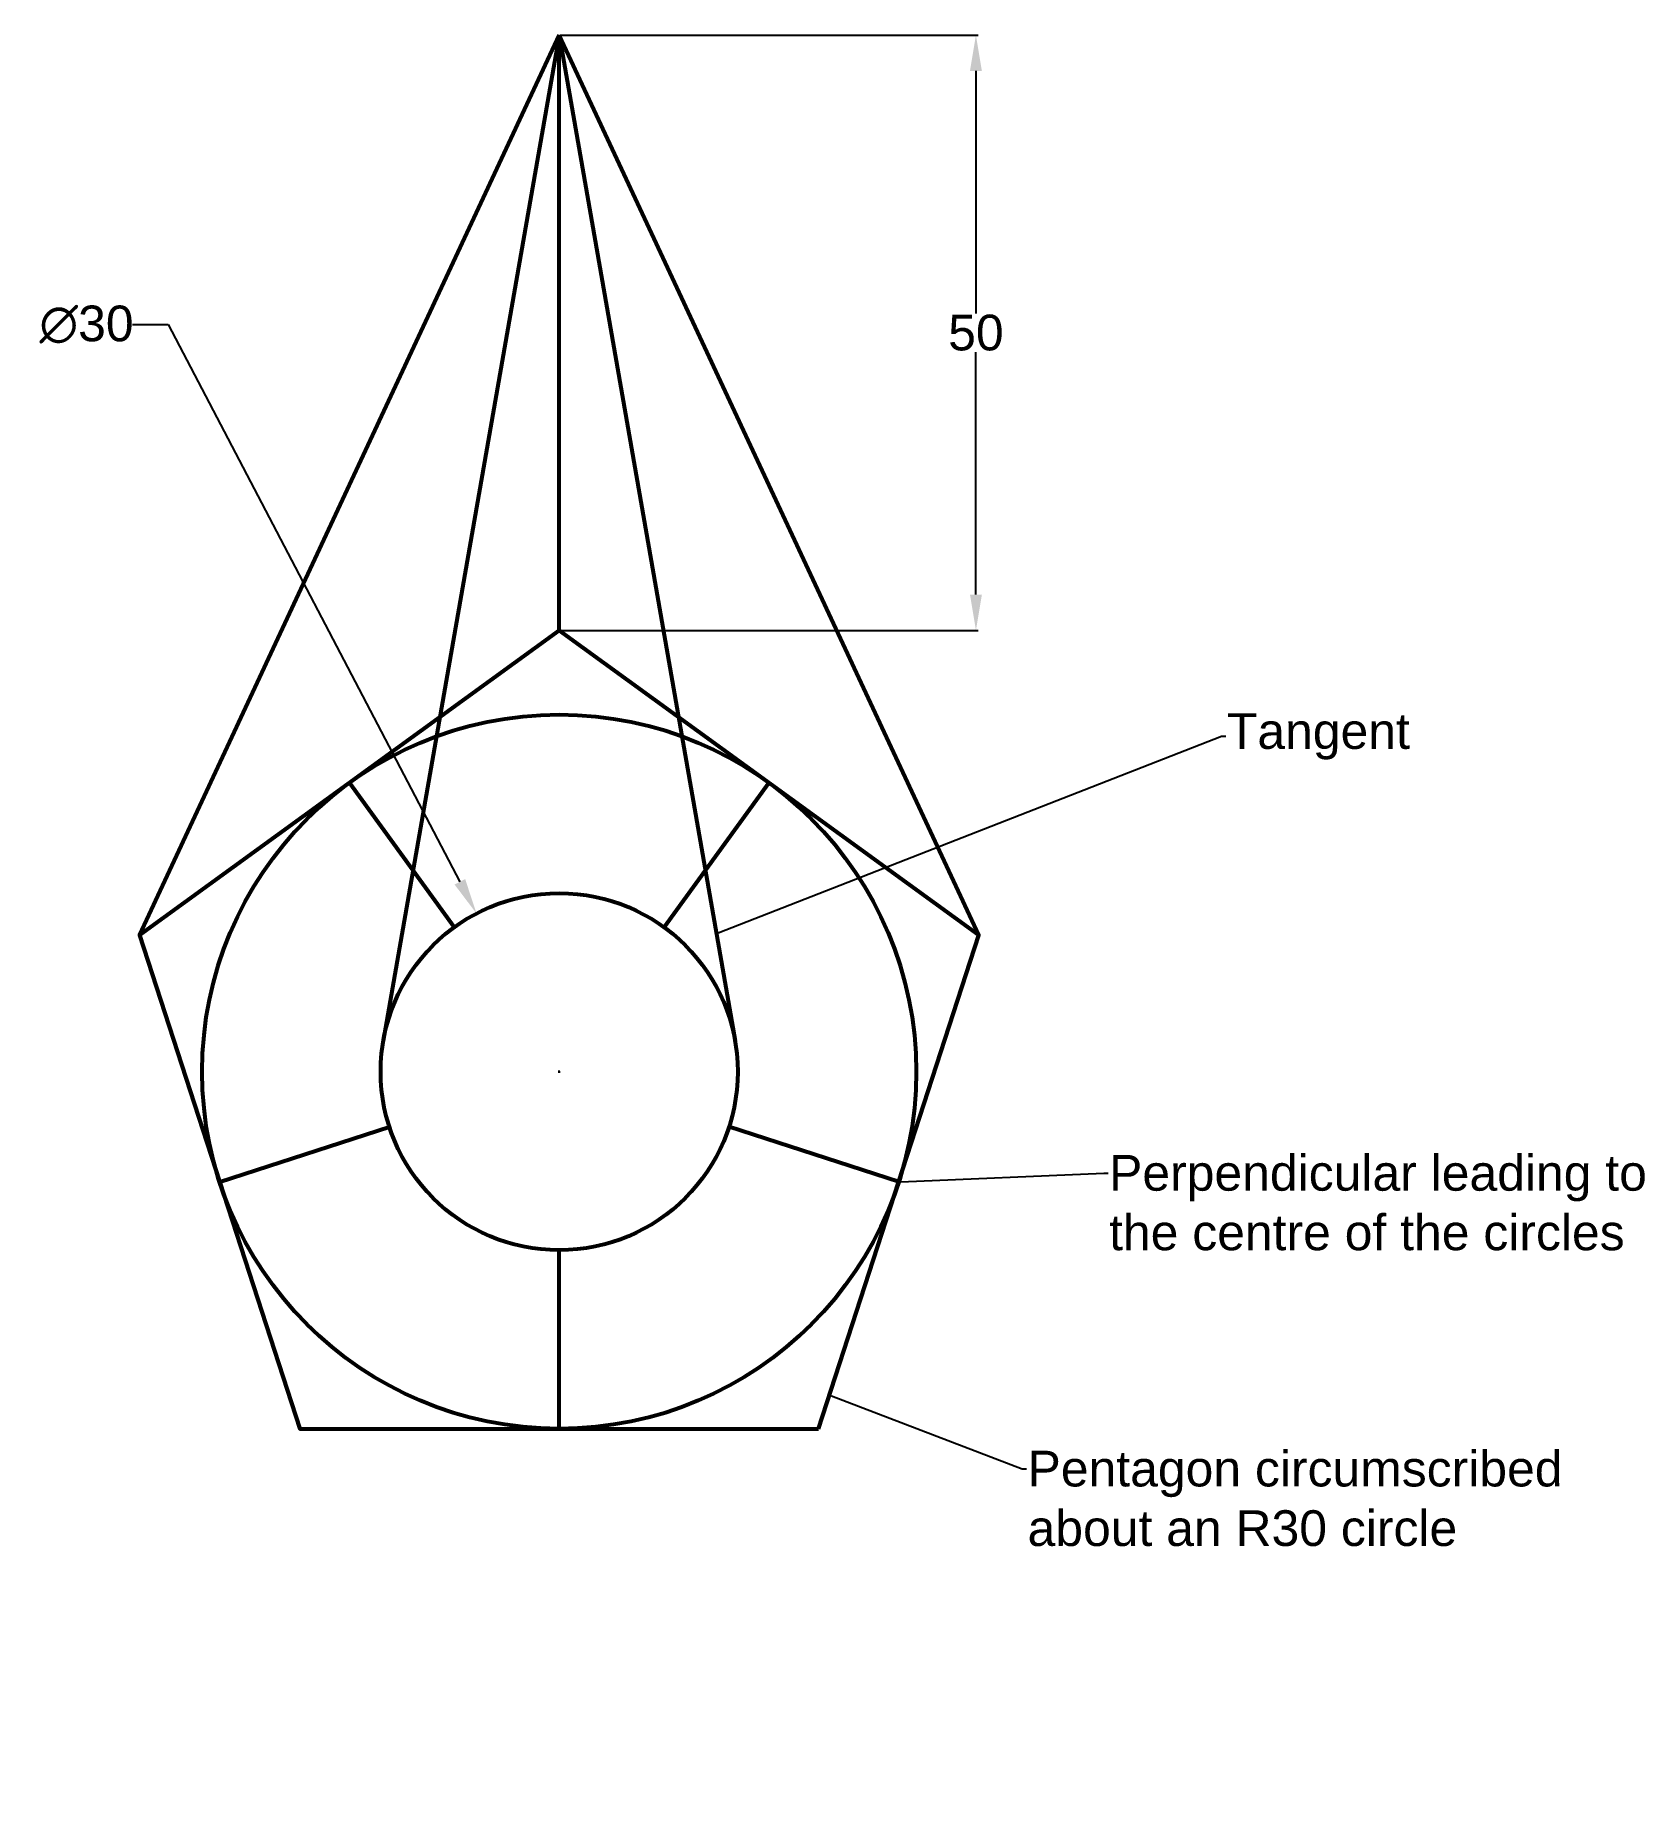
# Model space of a CAD drawing. Header units: inches. Extents: x 122 to 257, y 97 to 245.
import ezdxf
from ezdxf import colors
from ezdxf.entities.mleader import LeaderData, LeaderLine
from ezdxf.math import Vec2, Vec3

# ---------------------------------------------------------------- set-up
doc = ezdxf.new("R2010")
doc.units = ezdxf.units.IN
doc.header["$MEASUREMENT"] = 0
doc.styles.get("Standard").update_dxf_attribs({"font": 'arial.ttf'})
doc.dimstyles.get("Standard").update_dxf_attribs({"dimtxt": 3, "dimasz": 3, "dimexe": 0.18, "dimexo": 0.0625, "dimgap": 0.09, "dimtad": 0, "dimtih": 1, "dimtoh": 1, "dimdec": 0, "dimzin": 0, "dimdsep": 46, "dimtxsty": 'Standard', "dimcen": 0.09, "dimadec": 0, "dimazin": 0, "dimtfac": 1, "dimtdec": 0, "dimtofl": 0, "dimtmove": 0, "dimatfit": 3, "dimfxl": 1, "dimtolj": 1, "dimtzin": 0, "dimarcsym": 0})

# ---------------------------------------------------------------- blocks, each defined once
blk = doc.blocks.new('*D0')
at = {"color": 0, "lineweight": -2, "transparency": 16777216}
for p, q in [((165.78, 244.88), (200.92, 244.88)), ((200.74, 241.88), (200.74, 221.51)), ((200.74, 197.88), (200.74, 218.26)), ((165.78, 194.88), (200.92, 194.88))]:
    blk.add_line(p, q, dxfattribs=at)
at = {"color": 0, "transparency": 16777216}
for points in [[(200.24, 241.88), (201.24, 241.88), (200.74, 244.88)], [(200.24, 197.88), (201.24, 197.88), (200.74, 194.88)]]:
    blk.add_solid(points, dxfattribs=at)
at = {"layer": 'Defpoints', "color": 0, "transparency": 16777216}
for p in [(165.72, 244.88), (165.72, 194.88), (200.74, 194.88)]:
    blk.add_point(p, dxfattribs=at)
at = {"color": 0, "lineweight": 53, "transparency": 16777216, "insert": (200.74, 219.88), "char_height": 3, "attachment_point": 5}
blk.add_mtext('\\A1;50', dxfattribs=at)
blk = doc.blocks.new('*D1')
at = {"color": 0, "lineweight": -2, "transparency": 16777216}
for p, q in [((129.87, 220.57), (132.87, 220.57)), ((132.87, 220.57), (157.37, 173.75)), ((165.63, 157.8), (165.81, 157.8)), ((165.72, 157.71), (165.72, 157.89))]:
    blk.add_line(p, q, dxfattribs=at)
at = {"color": 0, "transparency": 16777216}
blk.add_solid([(157.82, 173.98), (156.93, 173.52), (158.77, 171.09)], dxfattribs=at)
at = {"layer": 'Defpoints', "color": 0, "transparency": 16777216}
for p in [(158.77, 171.09), (172.68, 144.51)]:
    blk.add_point(p, dxfattribs=at)
at = {"color": 0, "lineweight": 53, "transparency": 16777216, "insert": (126, 220.57), "char_height": 3, "attachment_point": 5}
blk.add_mtext('\\A1;∅30', dxfattribs=at)

msp = doc.modelspace()

# ---------------------------------------------------------------- linework, layer by layer
at = {"lineweight": 53}
for p, q in [((165.72, 244.88), (130.45, 169.26)), ((165.72, 244.88), (150.94, 160.39)), ((165.72, 194.88), (165.72, 244.88)), ((165.72, 244.88), (200.99, 169.26)), ((165.72, 244.88), (180.5, 160.39)), ((148.09, 182.07), (156.9, 169.94)), ((183.35, 182.07), (174.54, 169.94)), ((165.72, 157.8), (165.72, 157.8)), ((137.19, 148.53), (151.45, 153.17)), ((194.25, 148.53), (179.99, 153.17)), ((165.72, 127.8), (165.72, 142.8))]:
    msp.add_line(p, q, dxfattribs=at)
msp.add_lwpolyline([(187.52, 127.8), (200.99, 169.26), (165.72, 194.88), (130.45, 169.26), (143.92, 127.8)], close=True, dxfattribs=at)
for radius in [30, 15]:
    msp.add_circle((165.72, 157.8), radius, dxfattribs=at)

# ---------------------------------------------------------------- dimensions: what is measured, and where the dimension line sits
dim = msp.add_linear_dim(base=(200.74, 194.88), p1=(165.72, 244.88), p2=(165.72, 194.88), angle=90, dimstyle='Standard', dxfattribs=at)
dim.commit()
dim.dimension.update_dxf_attribs({"geometry": '*D0', "text_midpoint": (200.74, 219.88)})
dim = msp.add_diameter_dim_2p(p1=(172.68, 144.51), p2=(158.77, 171.09), dimstyle='Standard', dxfattribs=at)
dim.commit()
dim.dimension.update_dxf_attribs({"geometry": '*D1', "text_midpoint": (126, 220.57), "dimtype": 163})

# ---------------------------------------------------------------- leaders
ml = msp.add_multileader_mtext('Standard')
ml.set_content('Tangent', color=256)
ml.set_leader_properties()
ml.build(insert=Vec2(0, 0))
ml.multileader.update_dxf_attribs({"dogleg_length": 0.36, "arrow_head_size": 0.18})
ctx = ml.context
ctx.base_point, ctx.char_height, ctx.arrow_head_size, ctx.landing_gap_size, ctx.plane_origin = Vec3(221.74, 185.98), 3, 0.18, 0.09, Vec3(178.92, 169.41)
notes = []
notes.append((ctx, [(0, (1, 1, 0), (221.38, 185.98), (1, 0), 0.36, [(0, [(178.92, 169.41)], 0, [])])]))
ctx.mtext.insert, ctx.mtext.flow_direction = Vec3(221.83, 187.92), 5
ml = msp.add_multileader_mtext('Standard')
ml.set_content('Perpendicular leading to ^Jthe centre of the circles', color=256)
ml.set_leader_properties()
ml.build(insert=Vec2(0, 0))
ml.multileader.update_dxf_attribs({"dogleg_length": 0.36, "arrow_head_size": 0.18})
ctx = ml.context
ctx.base_point, ctx.char_height, ctx.arrow_head_size, ctx.landing_gap_size, ctx.plane_origin = Vec3(211.84, 149.28), 3, 0.18, 0.09, Vec3(194.25, 148.53)
notes.append((ctx, [(0, (1, 1, 0), (211.48, 149.28), (1, 0), 0.36, [(0, [(194.25, 148.53)], 0, [])])]))
ctx.mtext.insert, ctx.mtext.flow_direction = Vec3(211.93, 150.8), 5
ml = msp.add_multileader_mtext('Standard')
ml.set_content('Pentagon circumscribed^Jabout an R30 circle', color=256)
ml.set_leader_properties()
ml.build(insert=Vec2(0, 0))
ml.multileader.update_dxf_attribs({"dogleg_length": 0.36, "arrow_head_size": 0.18})
ctx = ml.context
ctx.base_point, ctx.char_height, ctx.arrow_head_size, ctx.landing_gap_size, ctx.plane_origin = Vec3(204.99, 124.42), 3, 0.18, 0.09, Vec3(188.43, 130.63)
notes.append((ctx, [(0, (1, 1, 0), (204.63, 124.42), (1, 0), 0.36, [(0, [(188.43, 130.63)], 0, [])])]))
ctx.mtext.insert, ctx.mtext.flow_direction = Vec3(205.08, 125.95), 5
for ctx, leaders in notes:
    for number, flags, end, landing, length, lines in leaders:
        leader = LeaderData()
        leader.index, (leader.has_last_leader_line, leader.has_dogleg_vector, leader.attachment_direction) = number, flags
        leader.last_leader_point, leader.dogleg_vector, leader.dogleg_length = Vec3(end), Vec3(landing), length
        for number, points, colour, breaks in lines:
            line = LeaderLine()
            line.index, line.vertices, line.color, line.breaks = number, Vec3.list(points), colors.encode_raw_color(colour), breaks
            leader.lines.append(line)
        ctx.leaders.append(leader)

doc.saveas('drawing.dxf')
